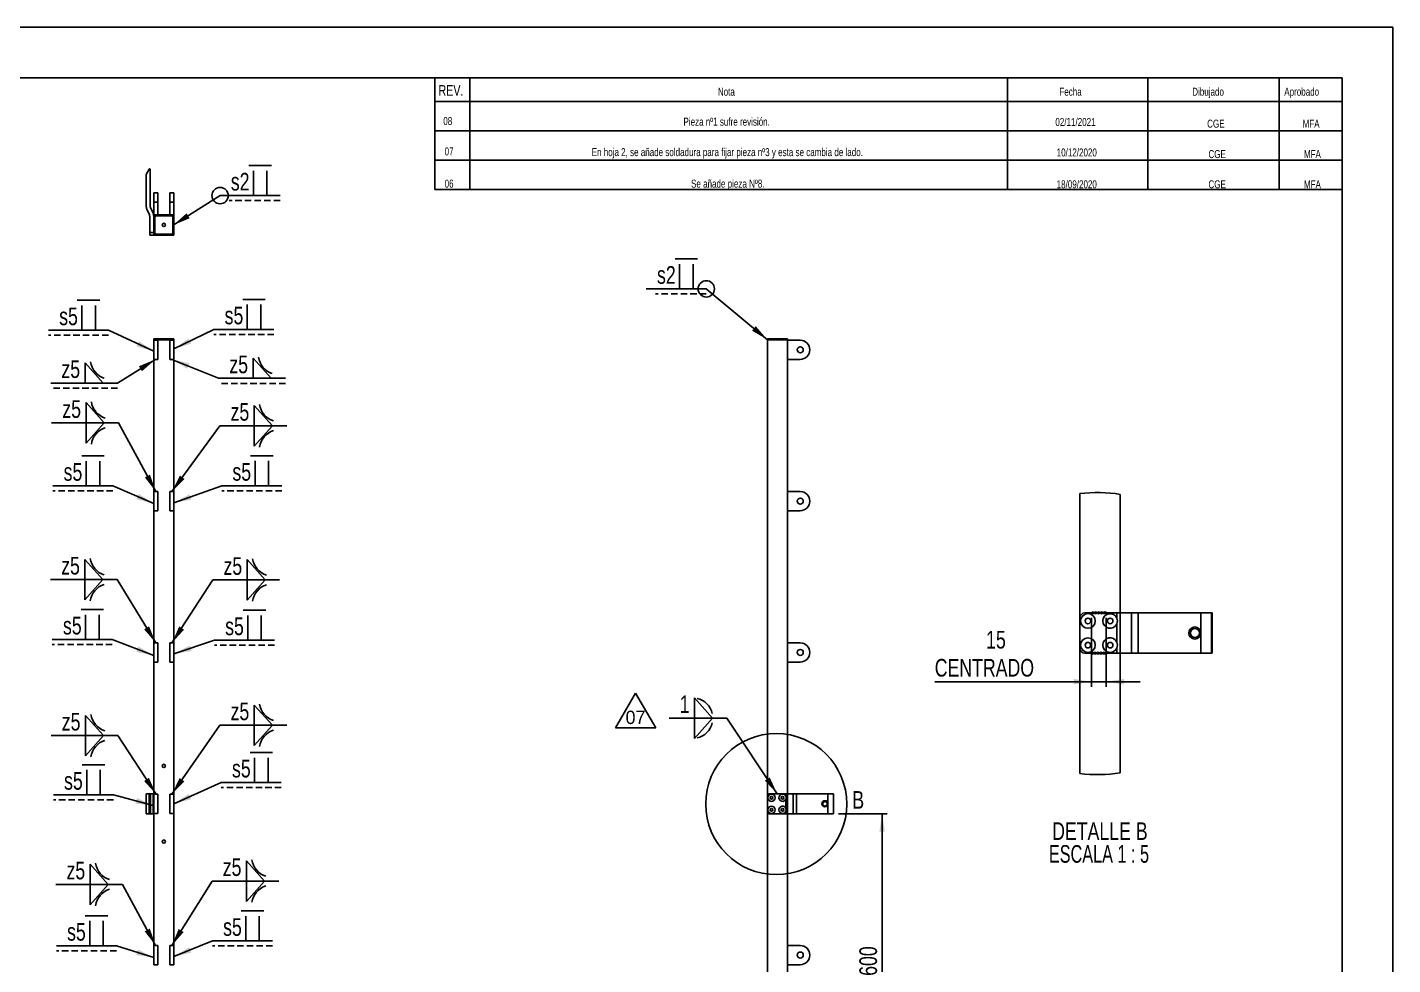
# Model space of a CAD drawing. Extents: x 0 to 4200, y 0 to 2970.
# Drawn here: x 1493 to 4200, y 1112 to 2970 of the extents above; entities that cross this region are included whole.
import ezdxf

# ---------------------------------------------------------------- set-up
doc = ezdxf.new("R2010")
doc.units = 0
doc.header["$LTSCALE"] = 10
doc.linetypes.add('HIDDEN', pattern=[1.905, 1.27, -0.635])
doc.layers.get('0').update_dxf_attribs({"linetype": 'CONTINUOUS'})
doc.layers.add('FORMATO', color=7, linetype='CONTINUOUS')
doc.styles.add('SLDTEXTSTYLE1', font='TXT', dxfattribs={"width": 0.75})
doc.styles.add('SLDTEXTSTYLE2', font='TXT', dxfattribs={"width": 0.6875})
doc.dimstyles.new('SLDDIMSTYLE0', dxfattribs={"dimtxt": 35, "dimasz": 35, "dimexe": 0, "dimexo": 0.0625, "dimgap": 8.75, "dimtad": 1, "dimdec": 1, "dimrnd": 1e-09, "dimzin": 12, "dimtxsty": 'SLDTEXTSTYLE1', "dimsah": 1, "dimcen": 0.09, "dimazin": 3, "dimtfac": 1, "dimtdec": 1, "dimtofl": 0, "dimtmove": 0, "dimatfit": 3, "dimtolj": 1, "dimtzin": 12})
doc.dimstyles.new('SLDDIMSTYLE1', dxfattribs={"dimtxt": 0.18, "dimasz": 35, "dimexe": 0, "dimexo": 0.0625, "dimgap": 0, "dimtad": 0, "dimtih": 1, "dimtoh": 1, "dimdec": 0, "dimrnd": 1e-09, "dimzin": 0, "dimtxsty": 'STANDARD', "dimsah": 1, "dimcen": 0.09, "dimazin": 3, "dimtfac": 35, "dimtdec": 0, "dimtofl": 0, "dimtmove": 0, "dimatfit": 3, "dimtolj": 1, "dimtzin": 0})
doc.dimstyles.new('SLDDIMSTYLE3', dxfattribs={"dimtxt": 35, "dimasz": 35, "dimexe": 0, "dimexo": 0.0625, "dimgap": 8.75, "dimtad": 1, "dimdec": 0, "dimlfac": 0.5, "dimrnd": 1e-09, "dimzin": 12, "dimtxsty": 'SLDTEXTSTYLE1', "dimsah": 1, "dimcen": 0.09, "dimazin": 3, "dimtfac": 1, "dimtdec": 0, "dimtmove": 0, "dimatfit": 3, "dimtolj": 1, "dimtzin": 12})

# ---------------------------------------------------------------- blocks, each defined once
blk = doc.blocks.new('_D')
at = {"layer": 'FORMATO', "color": 7}
for p, q in [((3101.7, 1410.6), (3197.8, 1410.6)), ((3187.8, 1410.6), (3187.8, 810.6)), ((3010.5, 810.6), (3197.8, 810.6))]:
    blk.add_line(p, q, dxfattribs=at)
for points in [[(3187.8, 1410.6), (3182.4, 1375.6), (3193.2, 1375.6)], [(3187.8, 810.6), (3193.2, 845.6), (3182.4, 845.6)]]:
    blk.add_solid(points, dxfattribs=at)
at = {"layer": 'FORMATO', "color": 7, "insert": (3142.7, 1089.5), "char_height": 35, "attachment_point": 1, "rotation": 90, "style": 'SLDTEXTSTYLE1'}
blk.add_mtext('600', dxfattribs=at)
blk = doc.blocks.new('SW_SYMBOL_WELD_BUSQ')
at = {"layer": 'FORMATO', "color": 0}
for p, q in [((2000, 0), (2000, 11000)), ((8000, 0), (8000, 11000))]:
    blk.add_line(p, q, dxfattribs=at)
blk = doc.blocks.new('SW_SYMBOL_WLDSI_FLT')
at = {"layer": 'FORMATO', "color": 0}
blk.add_line((0, 0), (10000, 0), dxfattribs=at)
blk = doc.blocks.new('SW_WELDSYMBOL_0')
at = {"layer": 'FORMATO', "color": 0}
blk.add_line((0, 0), (-119, 0), dxfattribs=at)
at = {"layer": 'FORMATO', "color": 0, "linetype": 'HIDDEN'}
blk.add_line((0, -10), (-101, -10), dxfattribs=at)
at = {"layer": 'FORMATO', "color": 0}
blk.add_circle((0, 0), 16.2, dxfattribs=at)
at = {"layer": 'FORMATO', "color": 0, "xscale": 0.004470703125, "yscale": 0.004470703125, "zscale": 0.004470703125}
for name, p in [('SW_SYMBOL_WLDSI_FLT', (-61.9, 59.4)), ('SW_SYMBOL_WELD_BUSQ', (-61.9, 0))]:
    blk.add_blockref(name, p, dxfattribs=at)
at = {"layer": 'FORMATO', "color": 0, "insert": (-97.8, 45.1), "char_height": 35, "attachment_point": 1, "style": 'SLDTEXTSTYLE1'}
blk.add_mtext('s2', dxfattribs=at)
blk = doc.blocks.new('SW_SYMBOL_WELD_FILL')
at = {"layer": 'FORMATO', "color": 0}
for p, q in [((1000, 0), (1000, 9000)), ((1000, 9000), (9000, 0)), ((1000, 0), (9000, 0))]:
    blk.add_line(p, q, dxfattribs=at)
blk = doc.blocks.new('SW_SYMBOL_WLDSI_FCNV')
at = {"layer": 'FORMATO', "color": 0}
blk.add_arc((0, 0), 9000, 13, 77, dxfattribs=at)
blk = doc.blocks.new('SW_WELDSYMBOL_1')
at = {"layer": 'FORMATO', "color": 0}
blk.add_line((0, 0), (-114.5, 0), dxfattribs=at)
at = {"layer": 'FORMATO', "color": 0, "xscale": 0.004470703125, "yscale": 0.004470703125, "zscale": 0.004470703125}
for name, p in [('SW_SYMBOL_WELD_FILL', (-68.7, 0)), ('SW_SYMBOL_WLDSI_FCNV', (-68.1, 0))]:
    blk.add_blockref(name, p, dxfattribs=at)
at = {"layer": 'FORMATO', "color": 0, "extrusion": (0, 0, -1), "xscale": 0.004470703125, "yscale": 0.004470703125, "zscale": 0.004470703125, "rotation": 180}
for name, p in [('SW_SYMBOL_WELD_FILL', (68.7, 0)), ('SW_SYMBOL_WLDSI_FCNV', (68.1, 0))]:
    blk.add_blockref(name, p, dxfattribs=at)
at = {"layer": 'FORMATO', "color": 0, "insert": (-93.3, 45.1), "char_height": 35, "attachment_point": 1, "style": 'SLDTEXTSTYLE1'}
blk.add_mtext('1', dxfattribs=at)
blk = doc.blocks.new('SW_WELDSYMBOL_3')
at = {"layer": 'FORMATO', "color": 0}
blk.add_line((119, 0), (0, 0), dxfattribs=at)
at = {"layer": 'FORMATO', "color": 0, "linetype": 'HIDDEN'}
blk.add_line((119, -10), (0, -10), dxfattribs=at)
at = {"layer": 'FORMATO', "color": 0, "xscale": 0.004470703125, "yscale": 0.004470703125, "zscale": 0.004470703125}
for name, p in [('SW_SYMBOL_WLDSI_FLT', (57.1, 59.4)), ('SW_SYMBOL_WELD_BUSQ', (57.1, 0))]:
    blk.add_blockref(name, p, dxfattribs=at)
at = {"layer": 'FORMATO', "color": 0, "insert": (21.2, 45.1), "char_height": 35, "attachment_point": 1, "style": 'SLDTEXTSTYLE1'}
blk.add_mtext('s5', dxfattribs=at)
blk = doc.blocks.new('SW_WELDSYMBOL_4')
at = {"layer": 'FORMATO', "color": 0}
blk.add_line((119, 0), (0, 0), dxfattribs=at)
at = {"layer": 'FORMATO', "color": 0, "linetype": 'HIDDEN'}
blk.add_line((119, -10), (0, -10), dxfattribs=at)
at = {"layer": 'FORMATO', "color": 0, "xscale": 0.004470703125, "yscale": 0.004470703125, "zscale": 0.004470703125}
for name, p in [('SW_SYMBOL_WLDSI_FLT', (57.1, 59.4)), ('SW_SYMBOL_WELD_BUSQ', (57.1, 0))]:
    blk.add_blockref(name, p, dxfattribs=at)
at = {"layer": 'FORMATO', "color": 0, "insert": (21.2, 45.1), "char_height": 35, "attachment_point": 1, "style": 'SLDTEXTSTYLE1'}
blk.add_mtext('s5', dxfattribs=at)
blk = doc.blocks.new('SW_WELDSYMBOL_5')
at = {"layer": 'FORMATO', "color": 0}
blk.add_line((119, 0), (0, 0), dxfattribs=at)
at = {"layer": 'FORMATO', "color": 0, "linetype": 'HIDDEN'}
blk.add_line((119, -10), (0, -10), dxfattribs=at)
at = {"layer": 'FORMATO', "color": 0, "xscale": 0.004470703125, "yscale": 0.004470703125, "zscale": 0.004470703125}
for name, p in [('SW_SYMBOL_WLDSI_FLT', (57.1, 59.4)), ('SW_SYMBOL_WELD_BUSQ', (57.1, 0))]:
    blk.add_blockref(name, p, dxfattribs=at)
at = {"layer": 'FORMATO', "color": 0, "insert": (21.2, 45.1), "char_height": 35, "attachment_point": 1, "style": 'SLDTEXTSTYLE1'}
blk.add_mtext('s5', dxfattribs=at)
blk = doc.blocks.new('SW_WELDSYMBOL_6')
at = {"layer": 'FORMATO', "color": 0}
blk.add_line((119, 0), (0, 0), dxfattribs=at)
at = {"layer": 'FORMATO', "color": 0, "linetype": 'HIDDEN'}
blk.add_line((119, -10), (0, -10), dxfattribs=at)
at = {"layer": 'FORMATO', "color": 0, "xscale": 0.004470703125, "yscale": 0.004470703125, "zscale": 0.004470703125}
for name, p in [('SW_SYMBOL_WLDSI_FLT', (57.1, 59.4)), ('SW_SYMBOL_WELD_BUSQ', (57.1, 0))]:
    blk.add_blockref(name, p, dxfattribs=at)
at = {"layer": 'FORMATO', "color": 0, "insert": (21.2, 45.1), "char_height": 35, "attachment_point": 1, "style": 'SLDTEXTSTYLE1'}
blk.add_mtext('s5', dxfattribs=at)
blk = doc.blocks.new('SW_WELDSYMBOL_7')
at = {"layer": 'FORMATO', "color": 0}
blk.add_line((119, 0), (0, 0), dxfattribs=at)
at = {"layer": 'FORMATO', "color": 0, "linetype": 'HIDDEN'}
blk.add_line((119, -10), (0, -10), dxfattribs=at)
at = {"layer": 'FORMATO', "color": 0, "xscale": 0.004470703125, "yscale": 0.004470703125, "zscale": 0.004470703125}
for name, p in [('SW_SYMBOL_WLDSI_FLT', (57.1, 59.4)), ('SW_SYMBOL_WELD_BUSQ', (57.1, 0))]:
    blk.add_blockref(name, p, dxfattribs=at)
at = {"layer": 'FORMATO', "color": 0, "insert": (21.2, 45.1), "char_height": 35, "attachment_point": 1, "style": 'SLDTEXTSTYLE1'}
blk.add_mtext('s5', dxfattribs=at)
blk = doc.blocks.new('SW_WELDSYMBOL_8')
at = {"layer": 'FORMATO', "color": 0}
blk.add_line((0, 0), (-119, 0), dxfattribs=at)
at = {"layer": 'FORMATO', "color": 0, "linetype": 'HIDDEN'}
blk.add_line((0, -10), (-119, -10), dxfattribs=at)
at = {"layer": 'FORMATO', "color": 0, "xscale": 0.004470703125, "yscale": 0.004470703125, "zscale": 0.004470703125}
for name, p in [('SW_SYMBOL_WLDSI_FLT', (-61.9, 59.4)), ('SW_SYMBOL_WELD_BUSQ', (-61.9, 0))]:
    blk.add_blockref(name, p, dxfattribs=at)
at = {"layer": 'FORMATO', "color": 0, "insert": (-97.8, 45.1), "char_height": 35, "attachment_point": 1, "style": 'SLDTEXTSTYLE1'}
blk.add_mtext('s5', dxfattribs=at)
blk = doc.blocks.new('SW_WELDSYMBOL_9')
at = {"layer": 'FORMATO', "color": 0}
blk.add_line((0, 0), (-119, 0), dxfattribs=at)
at = {"layer": 'FORMATO', "color": 0, "linetype": 'HIDDEN'}
blk.add_line((0, -10), (-119, -10), dxfattribs=at)
at = {"layer": 'FORMATO', "color": 0, "xscale": 0.004470703125, "yscale": 0.004470703125, "zscale": 0.004470703125}
for name, p in [('SW_SYMBOL_WLDSI_FLT', (-61.9, 59.4)), ('SW_SYMBOL_WELD_BUSQ', (-61.9, 0))]:
    blk.add_blockref(name, p, dxfattribs=at)
at = {"layer": 'FORMATO', "color": 0, "insert": (-97.8, 45.1), "char_height": 35, "attachment_point": 1, "style": 'SLDTEXTSTYLE1'}
blk.add_mtext('s5', dxfattribs=at)
blk = doc.blocks.new('SW_WELDSYMBOL_10')
at = {"layer": 'FORMATO', "color": 0}
blk.add_line((0, 0), (-119, 0), dxfattribs=at)
at = {"layer": 'FORMATO', "color": 0, "linetype": 'HIDDEN'}
blk.add_line((0, -10), (-119, -10), dxfattribs=at)
at = {"layer": 'FORMATO', "color": 0, "xscale": 0.004470703125, "yscale": 0.004470703125, "zscale": 0.004470703125}
for name, p in [('SW_SYMBOL_WLDSI_FLT', (-61.9, 59.4)), ('SW_SYMBOL_WELD_BUSQ', (-61.9, 0))]:
    blk.add_blockref(name, p, dxfattribs=at)
at = {"layer": 'FORMATO', "color": 0, "insert": (-97.8, 45.1), "char_height": 35, "attachment_point": 1, "style": 'SLDTEXTSTYLE1'}
blk.add_mtext('s5', dxfattribs=at)
blk = doc.blocks.new('SW_WELDSYMBOL_11')
at = {"layer": 'FORMATO', "color": 0}
blk.add_line((0, 0), (-119, 0), dxfattribs=at)
at = {"layer": 'FORMATO', "color": 0, "linetype": 'HIDDEN'}
blk.add_line((0, -10), (-119, -10), dxfattribs=at)
at = {"layer": 'FORMATO', "color": 0, "xscale": 0.004470703125, "yscale": 0.004470703125, "zscale": 0.004470703125}
for name, p in [('SW_SYMBOL_WLDSI_FLT', (-61.9, 59.4)), ('SW_SYMBOL_WELD_BUSQ', (-61.9, 0))]:
    blk.add_blockref(name, p, dxfattribs=at)
at = {"layer": 'FORMATO', "color": 0, "insert": (-97.8, 45.1), "char_height": 35, "attachment_point": 1, "style": 'SLDTEXTSTYLE1'}
blk.add_mtext('s5', dxfattribs=at)
blk = doc.blocks.new('SW_WELDSYMBOL_12')
at = {"layer": 'FORMATO', "color": 0}
blk.add_line((0, 0), (-119, 0), dxfattribs=at)
at = {"layer": 'FORMATO', "color": 0, "linetype": 'HIDDEN'}
blk.add_line((0, -10), (-119, -10), dxfattribs=at)
at = {"layer": 'FORMATO', "color": 0, "xscale": 0.004470703125, "yscale": 0.004470703125, "zscale": 0.004470703125}
for name, p in [('SW_SYMBOL_WLDSI_FLT', (-61.9, 59.4)), ('SW_SYMBOL_WELD_BUSQ', (-61.9, 0))]:
    blk.add_blockref(name, p, dxfattribs=at)
at = {"layer": 'FORMATO', "color": 0, "insert": (-97.8, 45.1), "char_height": 35, "attachment_point": 1, "style": 'SLDTEXTSTYLE1'}
blk.add_mtext('s5', dxfattribs=at)
blk = doc.blocks.new('SW_SYMBOL_WLDSI_FCNC')
at = {"layer": 'FORMATO', "color": 0}
blk.add_arc((12750, 10687.5), 9000, 188, 252, dxfattribs=at)
blk = doc.blocks.new('SW_WELDSYMBOL_14')
at = {"layer": 'FORMATO', "color": 0}
blk.add_line((0, 0), (-132.5, 0), dxfattribs=at)
at = {"layer": 'FORMATO', "color": 0, "xscale": 0.004470703125, "yscale": 0.004470703125, "zscale": 0.004470703125}
for name, p in [('SW_SYMBOL_WELD_FILL', (-68.7, 0)), ('SW_SYMBOL_WLDSI_FCNC', (-70.8, 0))]:
    blk.add_blockref(name, p, dxfattribs=at)
at = {"layer": 'FORMATO', "color": 0, "extrusion": (0, 0, -1), "xscale": 0.004470703125, "yscale": 0.004470703125, "zscale": 0.004470703125, "rotation": 180}
for name, p in [('SW_SYMBOL_WELD_FILL', (68.7, 0)), ('SW_SYMBOL_WLDSI_FCNC', (70.8, 0))]:
    blk.add_blockref(name, p, dxfattribs=at)
at = {"layer": 'FORMATO', "color": 0, "insert": (-111.3, 45.1), "char_height": 35, "attachment_point": 1, "style": 'SLDTEXTSTYLE1'}
blk.add_mtext('z5', dxfattribs=at)
blk = doc.blocks.new('SW_WELDSYMBOL_15')
at = {"layer": 'FORMATO', "color": 0}
blk.add_line((132.5, 0), (0, 0), dxfattribs=at)
at = {"layer": 'FORMATO', "color": 0, "xscale": 0.004470703125, "yscale": 0.004470703125, "zscale": 0.004470703125}
for name, p in [('SW_SYMBOL_WELD_FILL', (63.8, 0)), ('SW_SYMBOL_WLDSI_FCNC', (61.7, 0))]:
    blk.add_blockref(name, p, dxfattribs=at)
at = {"layer": 'FORMATO', "color": 0, "extrusion": (0, 0, -1), "xscale": 0.004470703125, "yscale": 0.004470703125, "zscale": 0.004470703125, "rotation": 180}
for name, p in [('SW_SYMBOL_WELD_FILL', (-63.8, 0)), ('SW_SYMBOL_WLDSI_FCNC', (-61.7, 0))]:
    blk.add_blockref(name, p, dxfattribs=at)
at = {"layer": 'FORMATO', "color": 0, "insert": (21.2, 45.1), "char_height": 35, "attachment_point": 1, "style": 'SLDTEXTSTYLE1'}
blk.add_mtext('z5', dxfattribs=at)
blk = doc.blocks.new('SW_WELDSYMBOL_16')
at = {"layer": 'FORMATO', "color": 0}
blk.add_line((0, 0), (-132.5, 0), dxfattribs=at)
at = {"layer": 'FORMATO', "color": 0, "xscale": 0.004470703125, "yscale": 0.004470703125, "zscale": 0.004470703125}
for name, p in [('SW_SYMBOL_WELD_FILL', (-68.7, 0)), ('SW_SYMBOL_WLDSI_FCNC', (-70.8, 0))]:
    blk.add_blockref(name, p, dxfattribs=at)
at = {"layer": 'FORMATO', "color": 0, "extrusion": (0, 0, -1), "xscale": 0.004470703125, "yscale": 0.004470703125, "zscale": 0.004470703125, "rotation": 180}
for name, p in [('SW_SYMBOL_WELD_FILL', (68.7, 0)), ('SW_SYMBOL_WLDSI_FCNC', (70.8, 0))]:
    blk.add_blockref(name, p, dxfattribs=at)
at = {"layer": 'FORMATO', "color": 0, "insert": (-111.3, 45.1), "char_height": 35, "attachment_point": 1, "style": 'SLDTEXTSTYLE1'}
blk.add_mtext('z5', dxfattribs=at)
blk = doc.blocks.new('SW_WELDSYMBOL_17')
at = {"layer": 'FORMATO', "color": 0}
blk.add_line((0, 0), (-132.5, 0), dxfattribs=at)
at = {"layer": 'FORMATO', "color": 0, "xscale": 0.004470703125, "yscale": 0.004470703125, "zscale": 0.004470703125}
for name, p in [('SW_SYMBOL_WELD_FILL', (-68.7, 0)), ('SW_SYMBOL_WLDSI_FCNC', (-70.8, 0))]:
    blk.add_blockref(name, p, dxfattribs=at)
at = {"layer": 'FORMATO', "color": 0, "extrusion": (0, 0, -1), "xscale": 0.004470703125, "yscale": 0.004470703125, "zscale": 0.004470703125, "rotation": 180}
for name, p in [('SW_SYMBOL_WELD_FILL', (68.7, 0)), ('SW_SYMBOL_WLDSI_FCNC', (70.8, 0))]:
    blk.add_blockref(name, p, dxfattribs=at)
at = {"layer": 'FORMATO', "color": 0, "insert": (-111.3, 45.1), "char_height": 35, "attachment_point": 1, "style": 'SLDTEXTSTYLE1'}
blk.add_mtext('z5', dxfattribs=at)
blk = doc.blocks.new('SW_WELDSYMBOL_18')
at = {"layer": 'FORMATO', "color": 0}
blk.add_line((0, 0), (-132.5, 0), dxfattribs=at)
at = {"layer": 'FORMATO', "color": 0, "xscale": 0.004470703125, "yscale": 0.004470703125, "zscale": 0.004470703125}
for name, p in [('SW_SYMBOL_WELD_FILL', (-68.7, 0)), ('SW_SYMBOL_WLDSI_FCNC', (-70.8, 0))]:
    blk.add_blockref(name, p, dxfattribs=at)
at = {"layer": 'FORMATO', "color": 0, "extrusion": (0, 0, -1), "xscale": 0.004470703125, "yscale": 0.004470703125, "zscale": 0.004470703125, "rotation": 180}
for name, p in [('SW_SYMBOL_WELD_FILL', (68.7, 0)), ('SW_SYMBOL_WLDSI_FCNC', (70.8, 0))]:
    blk.add_blockref(name, p, dxfattribs=at)
at = {"layer": 'FORMATO', "color": 0, "insert": (-111.3, 45.1), "char_height": 35, "attachment_point": 1, "style": 'SLDTEXTSTYLE1'}
blk.add_mtext('z5', dxfattribs=at)
blk = doc.blocks.new('SW_WELDSYMBOL_21')
at = {"layer": 'FORMATO', "color": 0}
blk.add_line((132.5, 0), (0, 0), dxfattribs=at)
at = {"layer": 'FORMATO', "color": 0, "xscale": 0.004470703125, "yscale": 0.004470703125, "zscale": 0.004470703125}
for name, p in [('SW_SYMBOL_WELD_FILL', (63.8, 0)), ('SW_SYMBOL_WLDSI_FCNC', (61.7, 0))]:
    blk.add_blockref(name, p, dxfattribs=at)
at = {"layer": 'FORMATO', "color": 0, "extrusion": (0, 0, -1), "xscale": 0.004470703125, "yscale": 0.004470703125, "zscale": 0.004470703125, "rotation": 180}
for name, p in [('SW_SYMBOL_WELD_FILL', (-63.8, 0)), ('SW_SYMBOL_WLDSI_FCNC', (-61.7, 0))]:
    blk.add_blockref(name, p, dxfattribs=at)
at = {"layer": 'FORMATO', "color": 0, "insert": (21.2, 45.1), "char_height": 35, "attachment_point": 1, "style": 'SLDTEXTSTYLE1'}
blk.add_mtext('z5', dxfattribs=at)
blk = doc.blocks.new('SW_WELDSYMBOL_22')
at = {"layer": 'FORMATO', "color": 0}
blk.add_line((132.5, 0), (0, 0), dxfattribs=at)
at = {"layer": 'FORMATO', "color": 0, "xscale": 0.004470703125, "yscale": 0.004470703125, "zscale": 0.004470703125}
for name, p in [('SW_SYMBOL_WELD_FILL', (63.8, 0)), ('SW_SYMBOL_WLDSI_FCNC', (61.7, 0))]:
    blk.add_blockref(name, p, dxfattribs=at)
at = {"layer": 'FORMATO', "color": 0, "extrusion": (0, 0, -1), "xscale": 0.004470703125, "yscale": 0.004470703125, "zscale": 0.004470703125, "rotation": 180}
for name, p in [('SW_SYMBOL_WELD_FILL', (-63.8, 0)), ('SW_SYMBOL_WLDSI_FCNC', (-61.7, 0))]:
    blk.add_blockref(name, p, dxfattribs=at)
at = {"layer": 'FORMATO', "color": 0, "insert": (21.2, 45.1), "char_height": 35, "attachment_point": 1, "style": 'SLDTEXTSTYLE1'}
blk.add_mtext('z5', dxfattribs=at)
blk = doc.blocks.new('SW_WELDSYMBOL_23')
at = {"layer": 'FORMATO', "color": 0}
blk.add_line((132.5, 0), (0, 0), dxfattribs=at)
at = {"layer": 'FORMATO', "color": 0, "xscale": 0.004470703125, "yscale": 0.004470703125, "zscale": 0.004470703125}
for name, p in [('SW_SYMBOL_WELD_FILL', (63.8, 0)), ('SW_SYMBOL_WLDSI_FCNC', (61.7, 0))]:
    blk.add_blockref(name, p, dxfattribs=at)
at = {"layer": 'FORMATO', "color": 0, "extrusion": (0, 0, -1), "xscale": 0.004470703125, "yscale": 0.004470703125, "zscale": 0.004470703125, "rotation": 180}
for name, p in [('SW_SYMBOL_WELD_FILL', (-63.8, 0)), ('SW_SYMBOL_WLDSI_FCNC', (-61.7, 0))]:
    blk.add_blockref(name, p, dxfattribs=at)
at = {"layer": 'FORMATO', "color": 0, "insert": (21.2, 45.1), "char_height": 35, "attachment_point": 1, "style": 'SLDTEXTSTYLE1'}
blk.add_mtext('z5', dxfattribs=at)
blk = doc.blocks.new('SW_WELDSYMBOL_24')
at = {"layer": 'FORMATO', "color": 0}
blk.add_line((132.5, 0), (0, 0), dxfattribs=at)
at = {"layer": 'FORMATO', "color": 0, "linetype": 'HIDDEN'}
blk.add_line((132.5, -10), (0, -10), dxfattribs=at)
at = {"layer": 'FORMATO', "color": 0, "xscale": 0.004470703125, "yscale": 0.004470703125, "zscale": 0.004470703125}
for name, p in [('SW_SYMBOL_WELD_FILL', (63.8, 0)), ('SW_SYMBOL_WLDSI_FCNC', (61.7, 0))]:
    blk.add_blockref(name, p, dxfattribs=at)
at = {"layer": 'FORMATO', "color": 0, "insert": (21.2, 45.1), "char_height": 35, "attachment_point": 1, "style": 'SLDTEXTSTYLE1'}
blk.add_mtext('z5', dxfattribs=at)
blk = doc.blocks.new('SW_WELDSYMBOL_25')
at = {"layer": 'FORMATO', "color": 0}
blk.add_line((0, 0), (-132.5, 0), dxfattribs=at)
at = {"layer": 'FORMATO', "color": 0, "linetype": 'HIDDEN'}
blk.add_line((0, -10), (-132.5, -10), dxfattribs=at)
at = {"layer": 'FORMATO', "color": 0, "xscale": 0.004470703125, "yscale": 0.004470703125, "zscale": 0.004470703125}
for name, p in [('SW_SYMBOL_WELD_FILL', (-68.7, 0)), ('SW_SYMBOL_WLDSI_FCNC', (-70.8, 0))]:
    blk.add_blockref(name, p, dxfattribs=at)
at = {"layer": 'FORMATO', "color": 0, "insert": (-111.3, 45.1), "char_height": 35, "attachment_point": 1, "style": 'SLDTEXTSTYLE1'}
blk.add_mtext('z5', dxfattribs=at)
blk = doc.blocks.new('SW_WELDSYMBOL_26')
at = {"layer": 'FORMATO', "color": 0}
blk.add_line((119, 0), (0, 0), dxfattribs=at)
at = {"layer": 'FORMATO', "color": 0, "linetype": 'HIDDEN'}
blk.add_line((119, -10), (18, -10), dxfattribs=at)
at = {"layer": 'FORMATO', "color": 0}
blk.add_circle((0, 0), 16.2, dxfattribs=at)
at = {"layer": 'FORMATO', "color": 0, "xscale": 0.004470703125, "yscale": 0.004470703125, "zscale": 0.004470703125}
for name, p in [('SW_SYMBOL_WLDSI_FLT', (57.1, 59.4)), ('SW_SYMBOL_WELD_BUSQ', (57.1, 0))]:
    blk.add_blockref(name, p, dxfattribs=at)
at = {"layer": 'FORMATO', "color": 0, "insert": (21.2, 45.1), "char_height": 35, "attachment_point": 1, "style": 'SLDTEXTSTYLE1'}
blk.add_mtext('s2', dxfattribs=at)
blk = doc.blocks.new('SW_NOTE_0')
at = {"layer": 'FORMATO', "color": 0, "insert": (0, 171), "char_height": 132.3, "attachment_point": 1}
blk.add_mtext('07', dxfattribs=at)
blk = doc.blocks.new('SIMBOLO_REV7')
at = {"layer": 'FORMATO'}
for p, q in [((2014, 16203), (1814, 15857)), ((2214, 15857), (2014, 16203)), ((1814, 15857), (2214, 15857))]:
    blk.add_line(p, q, dxfattribs=at)
at = {"layer": 'FORMATO', "color": 7}
blk.add_blockref('SW_NOTE_0', (1914, 15857), dxfattribs=at)
blk = doc.blocks.new('_D_7')
at = {"layer": 'FORMATO', "color": 7}
for p, q in [((3602.6, 1799.1), (3602.6, 1662.7)), ((3632.2, 1799.1), (3632.2, 1662.7)), ((3602.6, 1672.7), (3292.1, 1672.7)), ((3602.6, 1672.7), (3632.2, 1672.7)), ((3632.2, 1672.7), (3699.5, 1672.7))]:
    blk.add_line(p, q, dxfattribs=at)
for points in [[(3602.6, 1672.7), (3567.6, 1678.1), (3567.6, 1667.3)], [(3632.2, 1672.7), (3667.2, 1667.3), (3667.2, 1678.1)]]:
    blk.add_solid(points, dxfattribs=at)
at = {"layer": 'FORMATO', "color": 7, "char_height": 35, "attachment_point": 1, "style": 'SLDTEXTSTYLE1'}
for s, insert in [('15', (3394, 1773.4)), ('CENTRADO', (3292.1, 1717.8))]:
    blk.add_mtext(s, dxfattribs=dict(at, insert=insert))
blk = doc.blocks.new('SW_NOTE_0_7')
at = {"layer": 'FORMATO', "color": 0, "char_height": 35, "attachment_point": 2}
for s, insert, style in [('DETALLE B', (108.3, 45.1), 'SLDTEXTSTYLE1'), ('ESCALA 1 : 5', (106.5, -0.1), 'SLDTEXTSTYLE2')]:
    blk.add_mtext(s, dxfattribs=dict(at, insert=insert, style=style))

msp = doc.modelspace()

# ---------------------------------------------------------------- linework, layer by layer
at = {"color": 7, "linetype": 'CONTINUOUS'}
for p, q in [((0, 2970), (4200, 2970)), ((4200, 2970), (4200, 0)), ((4100, 2870), (200, 2870)), ((4100, 100), (4100, 2870)), ((1728.93, 2678.15), (1735.07, 2688.77)), ((1736.93, 2615.82), (1736.93, 2688.27)), ((1728.93, 2678.15), (1728.93, 2615.82)), ((1751.93, 2642.15), (1743.93, 2642.15)), ((1743.93, 2623.15), (1743.93, 2642.15)), ((1751.93, 2642.15), (1751.93, 2623.15)), ((1783.93, 2642.15), (1775.93, 2642.15)), ((1775.93, 2623.15), (1775.93, 2642.15)), ((1783.93, 2642.15), (1783.93, 2623.15)), ((1730.28, 2609.41), (1735.26, 2598.01)), ((1742.59, 2601.21), (1737.61, 2612.61)), ((1743.93, 2598.15), (1743.93, 2623.15)), ((1743.93, 2623.15), (1751.93, 2623.15)), ((1751.93, 2623.15), (1751.93, 2598.15)), ((1775.93, 2598.15), (1775.93, 2623.15)), ((1775.93, 2623.15), (1783.93, 2623.15)), ((1783.93, 2623.15), (1783.93, 2598.15)), ((1735.93, 2594.8), (1735.93, 2563.15)), ((1743.93, 2558.15), (1743.93, 2598.15)), ((1743.93, 2598.15), (1783.93, 2598.15)), ((1745.43, 2564.65), (1745.43, 2591.65)), ((1745.93, 2596.15), (1781.93, 2596.15)), ((1745.93, 2560.15), (1745.93, 2596.15)), ((1750.43, 2596.65), (1777.43, 2596.65)), ((1781.93, 2596.15), (1781.93, 2560.15)), ((1782.43, 2591.65), (1782.43, 2564.65)), ((1783.93, 2598.15), (1783.93, 2558.15)), ((1735.93, 2563.15), (1743.93, 2563.15)), ((1735.93, 2558.15), (1735.93, 2563.15)), ((1743.93, 2558.15), (1735.93, 2558.15)), ((1783.93, 2558.15), (1743.93, 2558.15)), ((1781.93, 2560.15), (1745.93, 2560.15)), ((1777.43, 2559.65), (1750.43, 2559.65)), ((1743.93, 2350.61), (1743.93, 2352.61)), ((1743.93, 2352.61), (1748.93, 2352.61)), ((1743.93, 2350.61), (1743.93, 2349.61)), ((1743.93, 2350.61), (1783.93, 2350.61)), ((1743.93, 2311.61), (1743.93, 2349.61)), ((1743.93, 2349.61), (1751.93, 2349.61)), ((1748.93, 2352.61), (1748.93, 2350.61)), ((1778.93, 2352.61), (1748.93, 2352.61)), ((1778.93, 2350.61), (1748.93, 2350.61)), ((1751.93, 2349.61), (1751.93, 2311.61)), ((1775.93, 2311.61), (1775.93, 2349.61)), ((1775.93, 2349.61), (1783.93, 2349.61)), ((1778.93, 2350.61), (1778.93, 2352.61)), ((1778.93, 2352.61), (1783.93, 2352.61)), ((1783.93, 2352.61), (1783.93, 2350.61)), ((1783.93, 2350.61), (1783.93, 2349.61)), ((1783.93, 2349.61), (1783.93, 2311.61)), ((2960.54, 2350.61), (2960.54, 2352.61)), ((2960.54, 2352.61), (2965.54, 2352.61)), ((2960.54, 2350.61), (3000.54, 2350.61)), ((2960.54, 2350.61), (2960.54, 1445.61)), ((2965.54, 2352.61), (2965.54, 2350.61)), ((2995.54, 2352.61), (2965.54, 2352.61)), ((2995.54, 2350.61), (2965.54, 2350.61)), ((2995.54, 2350.61), (2995.54, 2352.61)), ((2995.54, 2352.61), (3000.54, 2352.61)), ((3000.54, 2352.61), (3000.54, 2350.61)), ((3000.54, 2350.61), (3000.54, 1450.61)), ((3025.54, 2349.61), (3000.54, 2349.61)), ((3000.54, 2349.61), (3000.54, 2311.61)), ((1743.93, 2311.61), (1751.93, 2311.61)), ((1743.93, 2311.61), (1743.93, 2049.61)), ((1775.93, 2311.61), (1783.93, 2311.61)), ((1783.93, 2311.61), (1783.93, 2049.61)), ((3000.54, 2311.61), (3025.54, 2311.61)), ((1743.93, 2011.61), (1743.93, 2049.61)), ((1743.93, 2049.61), (1751.93, 2049.61)), ((1751.93, 2049.61), (1751.93, 2011.61)), ((1775.93, 2011.61), (1775.93, 2049.61)), ((1775.93, 2049.61), (1783.93, 2049.61)), ((1783.93, 2049.61), (1783.93, 2011.61)), ((3025.54, 2049.61), (3000.54, 2049.61)), ((3000.54, 2049.61), (3000.54, 2011.61)), ((3579.86, 2045.51), (3579.86, 1799.13)), ((3659.86, 2044.04), (3659.86, 1809.13)), ((1743.93, 2011.61), (1751.93, 2011.61)), ((1743.93, 2011.61), (1743.93, 1749.61)), ((1775.93, 2011.61), (1783.93, 2011.61)), ((1783.93, 2011.61), (1783.93, 1749.61)), ((3000.54, 2011.61), (3025.54, 2011.61)), ((3579.86, 1739.13), (3579.86, 1799.13)), ((3653.17, 1809.13), (3589.86, 1809.13)), ((3653.17, 1798.89), (3653.17, 1809.13)), ((3659.58, 1809.13), (3653.17, 1809.13)), ((3653.17, 1750.89), (3653.17, 1787.37)), ((3659.58, 1729.13), (3659.58, 1809.13)), ((3682.38, 1809.13), (3659.58, 1809.13)), ((3682.38, 1729.13), (3682.38, 1809.13)), ((3695.21, 1809.13), (3682.38, 1809.13)), ((3695.21, 1729.13), (3695.21, 1809.13)), ((3819.86, 1809.13), (3695.21, 1809.13)), ((3819.86, 1809.13), (3819.86, 1769.13)), ((3819.86, 1809.13), (3841.11, 1809.13)), ((3841.11, 1809.13), (3841.11, 1729.13)), ((3841.11, 1809.13), (3842.11, 1809.13)), ((3842.11, 1729.13), (3842.11, 1809.13)), ((3819.86, 1769.13), (3819.86, 1729.13)), ((1743.93, 1711.61), (1743.93, 1749.61)), ((1743.93, 1749.61), (1751.93, 1749.61)), ((1751.93, 1749.61), (1751.93, 1711.61)), ((1775.93, 1711.61), (1775.93, 1749.61)), ((1775.93, 1749.61), (1783.93, 1749.61)), ((1783.93, 1749.61), (1783.93, 1711.61)), ((3025.54, 1749.61), (3000.54, 1749.61)), ((3000.54, 1749.61), (3000.54, 1711.61)), ((3579.86, 1739.13), (3579.86, 1490.59)), ((3653.17, 1729.13), (3653.17, 1739.37)), ((1743.93, 1711.61), (1751.93, 1711.61)), ((1743.93, 1711.61), (1743.93, 1449.61)), ((1775.93, 1711.61), (1783.93, 1711.61)), ((1783.93, 1711.61), (1783.93, 1449.61)), ((3000.54, 1711.61), (3025.54, 1711.61)), ((3653.17, 1729.13), (3589.86, 1729.13)), ((3659.58, 1729.13), (3653.17, 1729.13)), ((3682.38, 1729.13), (3659.58, 1729.13)), ((3659.86, 1729.13), (3659.86, 1492.06)), ((3695.21, 1729.13), (3682.38, 1729.13)), ((3819.86, 1729.13), (3695.21, 1729.13)), ((3819.86, 1729.13), (3841.11, 1729.13)), ((3841.11, 1729.13), (3842.11, 1729.13)), ((1728.93, 1450.61), (1728.93, 1430.61)), ((1728.93, 1450.61), (1735.07, 1450.61)), ((1735.07, 1450.61), (1735.07, 1410.61)), ((1735.07, 1450.61), (1736.93, 1450.61)), ((1736.93, 1450.61), (1736.93, 1410.61)), ((1737.61, 1450.61), (1736.93, 1450.61)), ((1737.61, 1410.61), (1737.61, 1450.61)), ((1742.59, 1450.61), (1737.61, 1450.61)), ((1742.59, 1410.61), (1742.59, 1450.61)), ((1743.93, 1450.61), (1742.59, 1450.61)), ((1743.93, 1411.61), (1743.93, 1449.61)), ((1743.93, 1449.61), (1751.93, 1449.61)), ((1751.93, 1449.61), (1751.93, 1411.61)), ((1775.93, 1411.61), (1775.93, 1449.61)), ((1775.93, 1449.61), (1783.93, 1449.61)), ((1783.93, 1449.61), (1783.93, 1411.61)), ((2960.54, 1415.61), (2960.54, 1445.61)), ((2997.2, 1450.61), (2965.54, 1450.61)), ((2997.2, 1445.49), (2997.2, 1450.61)), ((3000.4, 1450.61), (2997.2, 1450.61)), ((2997.2, 1421.49), (2997.2, 1439.72)), ((3000.4, 1410.61), (3000.4, 1450.61)), ((3011.81, 1450.61), (3000.4, 1450.61)), ((3011.81, 1410.61), (3011.81, 1450.61)), ((3018.22, 1450.61), (3011.81, 1450.61)), ((3018.22, 1410.61), (3018.22, 1450.61)), ((3080.54, 1450.61), (3018.22, 1450.61)), ((3080.54, 1450.61), (3080.54, 1430.61)), ((3080.54, 1450.61), (3091.17, 1450.61)), ((3091.17, 1450.61), (3091.17, 1410.61)), ((3091.17, 1450.61), (3091.67, 1450.61)), ((3091.67, 1410.61), (3091.67, 1450.61)), ((1728.93, 1430.61), (1728.93, 1410.61)), ((1728.93, 1410.61), (1735.07, 1410.61)), ((1735.07, 1410.61), (1736.93, 1410.61)), ((1737.61, 1410.61), (1736.93, 1410.61)), ((1742.59, 1410.61), (1737.61, 1410.61)), ((1743.93, 1410.61), (1742.59, 1410.61)), ((1743.93, 1411.61), (1751.93, 1411.61)), ((1743.93, 1411.61), (1743.93, 1149.61)), ((1775.93, 1411.61), (1783.93, 1411.61)), ((1783.93, 1411.61), (1783.93, 1149.61)), ((2960.54, 1415.61), (2960.54, 810.61)), ((2997.2, 1410.61), (2965.54, 1410.61)), ((2997.2, 1410.61), (2997.2, 1415.72)), ((3000.4, 1410.61), (2997.2, 1410.61)), ((3011.81, 1410.61), (3000.4, 1410.61)), ((3000.54, 1410.61), (3000.54, 810.61)), ((3018.22, 1410.61), (3011.81, 1410.61)), ((3080.54, 1410.61), (3018.22, 1410.61)), ((3080.54, 1430.61), (3080.54, 1410.61)), ((3080.54, 1410.61), (3091.17, 1410.61)), ((3091.17, 1410.61), (3091.67, 1410.61)), ((1743.93, 1111.61), (1743.93, 1149.61)), ((1743.93, 1149.61), (1751.93, 1149.61)), ((1751.93, 1149.61), (1751.93, 1111.61)), ((1775.93, 1111.61), (1775.93, 1149.61)), ((1775.93, 1149.61), (1783.93, 1149.61)), ((1783.93, 1149.61), (1783.93, 1111.61)), ((3025.54, 1149.61), (3000.54, 1149.61)), ((3000.54, 1149.61), (3000.54, 1111.61)), ((1743.93, 1111.61), (1751.93, 1111.61)), ((1775.93, 1111.61), (1783.93, 1111.61)), ((3000.54, 1111.61), (3025.54, 1111.61))]:
    msp.add_line(p, q, dxfattribs=at)
for centre, radius in [((1763.93, 2578.15), 3.25), ((3025.54, 2330.61), 6), ((3025.54, 2030.61), 6), ((3595.86, 1793.13), 14.5), ((3595.86, 1793.13), 5.5), ((3639.86, 1793.13), 5.5), ((3595.86, 1745.13), 14.5), ((3807.86, 1769.13), 12), ((3807.86, 1769.13), 9), ((3025.54, 1730.61), 6), ((3595.86, 1745.13), 5.5), ((3639.86, 1745.13), 5.5), ((2978, 1430.06), 139.82), ((1763.93, 1505.61), 3.25), ((2968.54, 1442.61), 7.25), ((2968.54, 1442.61), 2.75), ((2990.54, 1442.61), 2.75), ((3074.54, 1430.61), 6), ((3074.54, 1430.61), 4.5), ((2968.54, 1418.61), 7.25), ((2968.54, 1418.61), 2.75), ((2990.54, 1418.61), 2.75), ((1763.93, 1355.61), 3.25), ((3025.54, 1130.61), 6)]:
    msp.add_circle(centre, radius, dxfattribs=at)
for centre, radius, start, end in [((1735.93, 2688.27), 1, 0, 150), ((1744.93, 2615.82), 16, 180, 203.62938), ((1744.93, 2615.82), 8, 180, 203.62938), ((1727.93, 2594.8), 16, 0, 23.62938), ((1727.93, 2594.8), 8, 0, 23.62938), ((1750.43, 2591.65), 5, 90, 180), ((1777.43, 2591.65), 5, 0, 90), ((1750.43, 2564.65), 5, 180, 270), ((1777.43, 2564.65), 5, 270, 0), ((3025.54, 2330.61), 19, 270, 90), ((3025.54, 2030.61), 19, 270, 90), ((3614.78, 1768.05), 279.65, 80.72213, 97.1722), ((3589.86, 1799.13), 10, 90.00007, 180.00006), ((3639.86, 1793.13), 14.5, 23.41148, 336.58852), ((3640.28, 1793.13), 14.12, 335.92288, 24.07712), ((3639.86, 1745.13), 14.5, 23.41142, 336.58858), ((3025.54, 1730.61), 19, 270, 90), ((3589.86, 1739.13), 10, 180.00011, 269.99993), ((3640.3, 1745.13), 14.1, 335.881, 24.119), ((3614.78, 1768.05), 279.65, 262.82779, 279.27789), ((2965.54, 1445.61), 5, 90, 180), ((2990.54, 1442.61), 7.25, 23.41147, 336.58853), ((2990.75, 1442.61), 7.06, 335.92282, 24.07718), ((2965.54, 1415.61), 5, 180, 270), ((2990.54, 1418.61), 7.25, 23.41147, 336.58853), ((2990.76, 1418.61), 7.05, 335.88114, 24.11886), ((3025.54, 1130.61), 19, 270, 90)]:
    msp.add_arc(centre, radius, start, end, dxfattribs=at)
at = {"layer": 'FORMATO'}
for p, q in [((2300.91, 2870), (4100, 2870)), ((2300.91, 2870), (2300.91, 2648.66)), ((2370.34, 2870), (2370.34, 2648.66)), ((3436.57, 2870), (3436.57, 2648.66)), ((3714.62, 2870), (3714.62, 2648.66)), ((3975.13, 2870), (3975.13, 2648.66)), ((4100, 2870), (4100, 2648.66)), ((2300.91, 2822.66), (4100, 2822.66)), ((2300.91, 2764.66), (4100, 2764.66)), ((2300.91, 2706.66), (4100, 2706.66)), ((2300.91, 2648.66), (4100, 2648.66))]:
    msp.add_line(p, q, dxfattribs=at)
at = {"layer": 'FORMATO', "color": 7}
for centre in [(3603.56, 1809.13), (3606.56, 1809.13), (3609.56, 1809.13), (3612.56, 1809.13), (3615.56, 1809.13), (3618.56, 1809.13), (3621.56, 1809.13), (3624.56, 1809.13), (3627.56, 1809.13), (3630.21, 1809.13), (3604.22, 1729.13), (3607.22, 1729.13), (3610.22, 1729.13), (3613.22, 1729.13), (3616.22, 1729.13), (3619.22, 1729.13), (3622.22, 1729.13), (3625.22, 1729.13), (3628.22, 1729.13), (3628.29, 1729.13)]:
    msp.add_arc(centre, 2, 270, 90, dxfattribs=at)

# ---------------------------------------------------------------- block references
at = {"color": 7, "linetype": 'CONTINUOUS', "xscale": 0.2, "yscale": 0.2, "zscale": 0.2}
msp.add_blockref('SIMBOLO_REV7', (2296.46, -1590.43), dxfattribs=at)
at = {"layer": 'FORMATO', "color": 7}
for name, p in [('SW_WELDSYMBOL_26', (1875.52, 2636.43)), ('SW_WELDSYMBOL_0', (2839.33, 2451.47)), ('SW_WELDSYMBOL_8', (1654.29, 2369.4)), ('SW_WELDSYMBOL_7', (1863.2, 2371.11)), ('SW_WELDSYMBOL_25', (1672.12, 2264.76)), ('SW_WELDSYMBOL_24', (1872.62, 2274.1)), ('SW_WELDSYMBOL_14', (1673.93, 2185.63)), ('SW_WELDSYMBOL_15', (1874.98, 2180.06)), ('SW_WELDSYMBOL_9', (1663.06, 2060.87)), ('SW_WELDSYMBOL_6', (1878.68, 2061.03)), ('SW_WELDSYMBOL_16', (1671.72, 1874.97)), ('SW_WELDSYMBOL_23', (1860.99, 1874.38)), ('SW_WELDSYMBOL_10', (1661.74, 1756.18)), ('SW_WELDSYMBOL_5', (1864.29, 1754.84)), ('SW_WELDSYMBOL_22', (1874.98, 1586.16)), ('SW_WELDSYMBOL_1', (2880.04, 1600.33)), ('SW_WELDSYMBOL_17', (1672.91, 1565.73)), ('SW_WELDSYMBOL_4', (1877.82, 1472.74)), ('SW_WELDSYMBOL_11', (1663.92, 1448.5)), ('SW_WELDSYMBOL_18', (1682.25, 1270.78)), ('SW_WELDSYMBOL_21', (1859.53, 1277.44)), ('SW_WELDSYMBOL_3', (1860.27, 1158.69)), ('SW_WELDSYMBOL_12', (1669.91, 1149.18))]:
    msp.add_blockref(name, p, dxfattribs=at)
at = {"layer": 'FORMATO'}
msp.add_blockref('SW_NOTE_0_7', (3511.25, 1348.79), dxfattribs=at)

# ---------------------------------------------------------------- texts
at = {"color": 7, "linetype": 'CONTINUOUS', "insert": (3128.82, 1455.77), "char_height": 35, "attachment_point": 1, "style": 'SLDTEXTSTYLE1'}
msp.add_mtext('B', dxfattribs=at)
at = {"layer": 'FORMATO', "style": 'SLDTEXTSTYLE1'}
for s, insert, char_height, attachment_point in [('REV.', (2308.36, 2855.52), 21.167, 1), ('Nota', (2862.24, 2850.26), 15.875, 1), ('Fecha', (3539.26, 2850.26), 15.875, 1), ('Dibujado', (3802.61, 2850.26), 15.875, 1), ('Aprobado', (3985.1, 2850.26), 15.875, 1), ('08', (2326.85, 2792.12), 15.875, 2), ('Pieza nº1 sufre revisión.', (2879.7, 2790.81), 15.875, 2), ('02/11/2021', (3571.14, 2790.16), 15.875, 2), ('CGE', (3849.45, 2786.9), 15.875, 2), ('MFA', (4038.24, 2786.9), 15.875, 2), ('07', (2329.43, 2731.8), 15.875, 2), ('En hoja 2, se añade soldadura para fijar pieza nº3 y esta se cambia de lado.', (2880.93, 2730.5), 15.875, 2), ('10/12/2020', (3573.72, 2729.85), 15.875, 2), ('CGE', (3852.02, 2726.59), 15.875, 2), ('MFA', (4040.82, 2726.59), 15.875, 2), ('06', (2329.43, 2667.96), 15.875, 2), ('Se añade pieza Nº8.', (2881.92, 2667.96), 15.875, 2), ('18/09/2020', (3573.72, 2666.69), 15.875, 2), ('CGE', (3852.02, 2666.69), 15.875, 2), ('MFA', (4040.82, 2666.69), 15.875, 2)]:
    msp.add_mtext(s, dxfattribs=dict(at, insert=insert, char_height=char_height, attachment_point=attachment_point))

# ---------------------------------------------------------------- dimensions: what is measured, and where the dimension line sits
at = {"layer": 'FORMATO', "color": 7}
dim = msp.add_linear_dim(base=(3632.21, 1672.72), p1=(3602.56, 1809.13), p2=(3632.21, 1809.13), text='<>\\PCENTRADO', dimstyle='SLDDIMSTYLE3', dxfattribs=at)
dim.commit()
dim.dimension.update_dxf_attribs({"geometry": '_D_7', "text_midpoint": (3419.86, 1672.72), "dimtype": 160})
dim = msp.add_linear_dim(base=(3187.79, 810.61), p1=(3091.67, 1410.61), p2=(3000.54, 810.61), angle=90, dimstyle='SLDDIMSTYLE0', dxfattribs=at)
dim.commit()
dim.dimension.update_dxf_attribs({"geometry": '_D', "text_midpoint": (3187.79, 1128.33), "dimtype": 160})

# ---------------------------------------------------------------- leaders
for points in [[(1782.43, 2577.66), (1875.52, 2636.43)], [(2960.54, 2350.61), (2839.33, 2451.47)], [(1743.93, 2327.69), (1654.29, 2369.4)], [(1783.93, 2332.46), (1863.2, 2371.11)], [(1747.17, 2311.61), (1672.12, 2264.76)], [(1779.83, 2311.61), (1872.62, 2274.1)], [(1748.16, 2049.61), (1673.93, 2185.63)], [(1779.81, 2049.61), (1874.98, 2180.06)], [(1743.93, 2025.93), (1663.06, 2060.87)], [(1783.93, 2027.3), (1878.68, 2061.03)], [(1747.93, 1749.61), (1671.72, 1874.97)], [(1780.07, 1749.61), (1860.99, 1874.38)], [(1743.93, 1724.51), (1661.74, 1756.18)], [(1783.93, 1727.9), (1864.29, 1754.84)], [(2979.69, 1450.61), (2880.04, 1600.33)], [(1779.76, 1449.61), (1874.98, 1586.16)], [(1748.71, 1449.61), (1672.91, 1565.73)], [(1783.93, 1430.69), (1877.82, 1472.74)], [(1742.99, 1427.41), (1663.92, 1448.5)], [(1779.66, 1149.61), (1859.53, 1277.44)], [(1747.72, 1149.61), (1682.25, 1270.78)], [(1744.15, 1125.66), (1669.91, 1149.18)], [(1783.93, 1127.67), (1860.27, 1158.69)]]:
    msp.add_leader(points, dimstyle='SLDDIMSTYLE1', dxfattribs=at)

doc.saveas('drawing.dxf')
